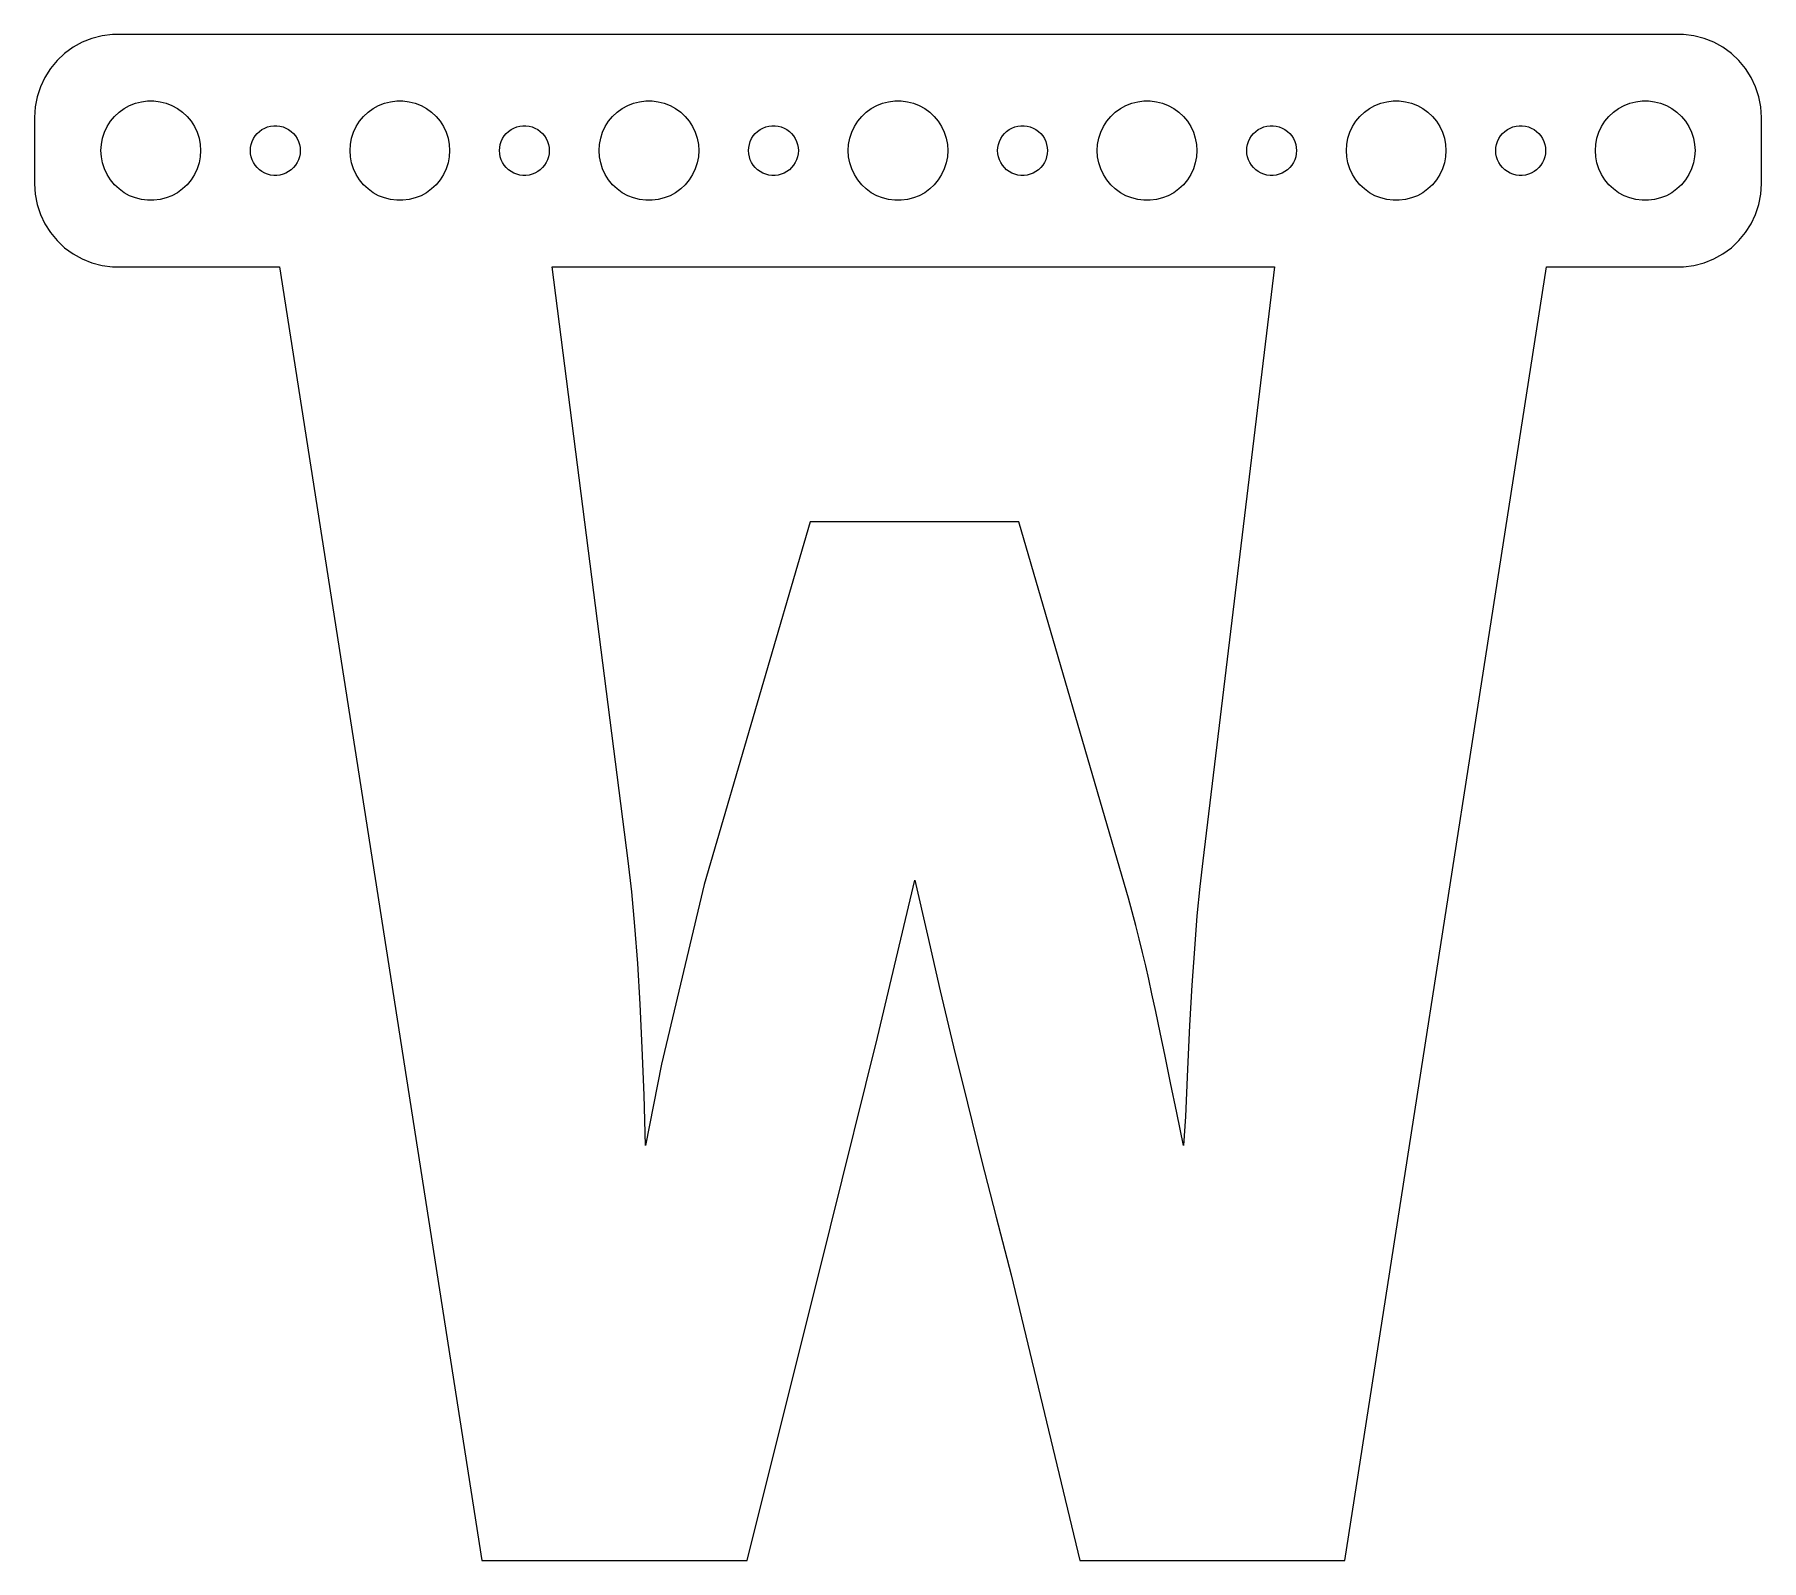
# Model space of a CAD drawing. Header units: metres. Extents: x -52 to 52, y -85 to 7.
import ezdxf

# ---------------------------------------------------------------- set-up
doc = ezdxf.new("R2010")
doc.units = ezdxf.units.M

msp = doc.modelspace()

# ---------------------------------------------------------------- linework, layer by layer
for p, q in [((-49.1289, 6.52412), (-49.6791, 6.22163)), ((-48.5451, 6.75528), (-49.1289, 6.52412)), ((-47.9369, 6.91142), (-48.5451, 6.75528)), ((-47.3139, 6.99013), (-47.9369, 6.91142)), ((47.3139, 6.99013), (-47.3139, 6.99013)), ((47.9369, 6.91142), (47.3139, 6.99013)), ((48.5451, 6.75528), (47.9369, 6.91142)), ((49.1289, 6.52412), (48.5451, 6.75528)), ((49.6791, 6.22163), (49.1289, 6.52412)), ((-50.6448, 5.42273), (-51.0451, 4.93892)), ((-50.1871, 5.85255), (-50.6448, 5.42273)), ((-49.6791, 6.22163), (-50.1871, 5.85255)), ((50.1871, 5.85255), (49.6791, 6.22163)), ((50.6448, 5.42273), (50.1871, 5.85255)), ((51.0451, 4.93892), (50.6448, 5.42273)), ((-51.3815, 4.40877), (-51.6489, 3.84062)), ((-51.0451, 4.93892), (-51.3815, 4.40877)), ((51.3815, 4.40877), (51.0451, 4.93892)), ((51.6489, 3.84062), (51.3815, 4.40877)), ((-51.8429, 3.24344), (-51.9606, 2.62666)), ((-51.6489, 3.84062), (-51.8429, 3.24344)), ((51.8429, 3.24344), (51.6489, 3.84062)), ((51.9606, 2.62666), (51.8429, 3.24344)), ((-51.9606, 2.62666), (-52, 2)), ((-47.1869, 2.05363), (-46.9123, 2.31154)), ((-46.9123, 2.31154), (-46.6075, 2.53297)), ((-46.6075, 2.53297), (-46.2773, 2.71448)), ((-46.2773, 2.71448), (-45.927, 2.85316)), ((-45.927, 2.85316), (-45.5621, 2.94685)), ((-45.5621, 2.94685), (-45.1884, 2.99408)), ((-45.1884, 2.99408), (-44.8116, 2.99408)), ((-44.8116, 2.99408), (-44.4379, 2.94685)), ((-44.4379, 2.94685), (-44.0729, 2.85316)), ((-44.0729, 2.85316), (-43.7227, 2.71448)), ((-43.7227, 2.71448), (-43.3925, 2.53297)), ((-43.3925, 2.53297), (-43.0877, 2.31154)), ((-43.0877, 2.31154), (-42.8131, 2.05363)), ((-32.1869, 2.05363), (-31.9123, 2.31154)), ((-31.9123, 2.31154), (-31.6075, 2.53297)), ((-31.6075, 2.53297), (-31.2773, 2.71448)), ((-31.2773, 2.71448), (-30.927, 2.85316)), ((-30.927, 2.85316), (-30.5621, 2.94685)), ((-30.5621, 2.94685), (-30.1884, 2.99408)), ((-30.1884, 2.99408), (-29.8116, 2.99408)), ((-29.8116, 2.99408), (-29.4379, 2.94685)), ((-29.4379, 2.94685), (-29.0729, 2.85316)), ((-29.0729, 2.85316), (-28.7227, 2.71448)), ((-28.7227, 2.71448), (-28.3925, 2.53297)), ((-28.3925, 2.53297), (-28.0877, 2.31154)), ((-28.0877, 2.31154), (-27.8131, 2.05363)), ((-17.1869, 2.05363), (-16.9123, 2.31154)), ((-16.9123, 2.31154), (-16.6075, 2.53297)), ((-16.6075, 2.53297), (-16.2773, 2.71448)), ((-16.2773, 2.71448), (-15.927, 2.85316)), ((-15.927, 2.85316), (-15.5621, 2.94685)), ((-15.5621, 2.94685), (-15.1884, 2.99408)), ((-15.1884, 2.99408), (-14.8116, 2.99408)), ((-14.8116, 2.99408), (-14.4379, 2.94685)), ((-14.4379, 2.94685), (-14.0729, 2.85316)), ((-14.0729, 2.85316), (-13.7227, 2.71448)), ((-13.7227, 2.71448), (-13.3925, 2.53297)), ((-13.3925, 2.53297), (-13.0877, 2.31154)), ((-13.0877, 2.31154), (-12.8131, 2.05363)), ((-2.1869, 2.05363), (-1.91226, 2.31154)), ((-1.91226, 2.31154), (-1.60747, 2.53297)), ((-1.60747, 2.53297), (-1.27733, 2.71448)), ((-1.27733, 2.71448), (-0.927048, 2.85316)), ((-0.927048, 2.85316), (-0.562134, 2.94685)), ((-0.562134, 2.94685), (-0.18837, 2.99408)), ((-0.18837, 2.99408), (0.18837, 2.99408)), ((0.18837, 2.99408), (0.562134, 2.94685)), ((0.562134, 2.94685), (0.927048, 2.85316)), ((0.927048, 2.85316), (1.27733, 2.71448)), ((1.27733, 2.71448), (1.60747, 2.53297)), ((1.60747, 2.53297), (1.91226, 2.31154)), ((1.91226, 2.31154), (2.1869, 2.05363)), ((12.8131, 2.05363), (13.0877, 2.31154)), ((13.0877, 2.31154), (13.3925, 2.53297)), ((13.3925, 2.53297), (13.7227, 2.71448)), ((13.7227, 2.71448), (14.0729, 2.85316)), ((14.0729, 2.85316), (14.4379, 2.94685)), ((14.4379, 2.94685), (14.8116, 2.99408)), ((14.8116, 2.99408), (15.1884, 2.99408)), ((15.1884, 2.99408), (15.5621, 2.94685)), ((15.5621, 2.94685), (15.927, 2.85316)), ((15.927, 2.85316), (16.2773, 2.71448)), ((16.2773, 2.71448), (16.6075, 2.53297)), ((16.6075, 2.53297), (16.9123, 2.31154)), ((16.9123, 2.31154), (17.1869, 2.05363)), ((27.8131, 2.05363), (28.0877, 2.31154)), ((28.0877, 2.31154), (28.3925, 2.53297)), ((28.3925, 2.53297), (28.7227, 2.71448)), ((28.7227, 2.71448), (29.0729, 2.85316)), ((29.0729, 2.85316), (29.4379, 2.94685)), ((29.4379, 2.94685), (29.8116, 2.99408)), ((29.8116, 2.99408), (30.1884, 2.99408)), ((30.1884, 2.99408), (30.5621, 2.94685)), ((30.5621, 2.94685), (30.927, 2.85316)), ((30.927, 2.85316), (31.2773, 2.71448)), ((31.2773, 2.71448), (31.6075, 2.53297)), ((31.6075, 2.53297), (31.9123, 2.31154)), ((31.9123, 2.31154), (32.1869, 2.05363)), ((42.8131, 2.05363), (43.0877, 2.31154)), ((43.0877, 2.31154), (43.3925, 2.53297)), ((43.3925, 2.53297), (43.7227, 2.71448)), ((43.7227, 2.71448), (44.0729, 2.85316)), ((44.0729, 2.85316), (44.4379, 2.94685)), ((44.4379, 2.94685), (44.8116, 2.99408)), ((44.8116, 2.99408), (45.1884, 2.99408)), ((45.1884, 2.99408), (45.5621, 2.94685)), ((45.5621, 2.94685), (45.927, 2.85316)), ((45.927, 2.85316), (46.2773, 2.71448)), ((46.2773, 2.71448), (46.6075, 2.53297)), ((46.6075, 2.53297), (46.9123, 2.31154)), ((46.9123, 2.31154), (47.1869, 2.05363)), ((52, 2), (51.9606, 2.62666)), ((-52, 2), (-52, -2)), ((-47.9057, 0.746063), (-47.7893, 1.10437)), ((-47.7893, 1.10437), (-47.6289, 1.44525)), ((-47.6289, 1.44525), (-47.427, 1.76335)), ((-47.427, 1.76335), (-47.1869, 2.05363)), ((-42.8131, 2.05363), (-42.5729, 1.76335)), ((-42.5729, 1.76335), (-42.3711, 1.44525)), ((-42.3711, 1.44525), (-42.2107, 1.10437)), ((-42.2107, 1.10437), (-42.0942, 0.746063)), ((-38.5934, 1.02681), (-38.4561, 1.15576)), ((-38.4561, 1.15576), (-38.3037, 1.26648)), ((-38.3037, 1.26648), (-38.1387, 1.35724)), ((-38.1387, 1.35724), (-37.9635, 1.42657)), ((-37.9635, 1.42657), (-37.7811, 1.47342)), ((-37.7811, 1.47342), (-37.5942, 1.49704)), ((-37.5942, 1.49704), (-37.4058, 1.49704)), ((-37.4058, 1.49704), (-37.2189, 1.47342)), ((-37.2189, 1.47342), (-37.0365, 1.42657)), ((-37.0365, 1.42657), (-36.8613, 1.35724)), ((-36.8613, 1.35724), (-36.6963, 1.26648)), ((-36.6963, 1.26648), (-36.5439, 1.15576)), ((-36.5439, 1.15576), (-36.4065, 1.02681)), ((-32.9057, 0.746063), (-32.7893, 1.10437)), ((-32.7893, 1.10437), (-32.6289, 1.44525)), ((-32.6289, 1.44525), (-32.427, 1.76335)), ((-32.427, 1.76335), (-32.1869, 2.05363)), ((-27.8131, 2.05363), (-27.5729, 1.76335)), ((-27.5729, 1.76335), (-27.3711, 1.44525)), ((-27.3711, 1.44525), (-27.2107, 1.10437)), ((-27.2107, 1.10437), (-27.0942, 0.746063)), ((-23.5934, 1.02681), (-23.4561, 1.15576)), ((-23.4561, 1.15576), (-23.3037, 1.26648)), ((-23.3037, 1.26648), (-23.1387, 1.35724)), ((-23.1387, 1.35724), (-22.9635, 1.42657)), ((-22.9635, 1.42657), (-22.7811, 1.47342)), ((-22.7811, 1.47342), (-22.5942, 1.49704)), ((-22.5942, 1.49704), (-22.4058, 1.49704)), ((-22.4058, 1.49704), (-22.2189, 1.47342)), ((-22.2189, 1.47342), (-22.0365, 1.42657)), ((-22.0365, 1.42657), (-21.8613, 1.35724)), ((-21.8613, 1.35724), (-21.6963, 1.26648)), ((-21.6963, 1.26648), (-21.5439, 1.15576)), ((-21.5439, 1.15576), (-21.4065, 1.02681)), ((-17.9057, 0.746063), (-17.7893, 1.10437)), ((-17.7893, 1.10437), (-17.6289, 1.44525)), ((-17.6289, 1.44525), (-17.427, 1.76335)), ((-17.427, 1.76335), (-17.1869, 2.05363)), ((-12.8131, 2.05363), (-12.5729, 1.76335)), ((-12.5729, 1.76335), (-12.3711, 1.44525)), ((-12.3711, 1.44525), (-12.2107, 1.10437)), ((-12.2107, 1.10437), (-12.0942, 0.746063)), ((-8.59344, 1.02681), (-8.45613, 1.15576)), ((-8.45613, 1.15576), (-8.30373, 1.26648)), ((-8.30373, 1.26648), (-8.13866, 1.35724)), ((-8.13866, 1.35724), (-7.96352, 1.42657)), ((-7.96352, 1.42657), (-7.78107, 1.47342)), ((-7.78107, 1.47342), (-7.59418, 1.49704)), ((-7.59418, 1.49704), (-7.40581, 1.49704)), ((-7.40581, 1.49704), (-7.21892, 1.47342)), ((-7.21892, 1.47342), (-7.03647, 1.42657)), ((-7.03647, 1.42657), (-6.86133, 1.35724)), ((-6.86133, 1.35724), (-6.69626, 1.26648)), ((-6.69626, 1.26648), (-6.54385, 1.15576)), ((-6.54385, 1.15576), (-6.40654, 1.02681)), ((-2.90575, 0.746063), (-2.78932, 1.10437)), ((-2.78932, 1.10437), (-2.62891, 1.44525)), ((-2.62891, 1.44525), (-2.42705, 1.76335)), ((-2.42705, 1.76335), (-2.1869, 2.05363)), ((2.1869, 2.05363), (2.42705, 1.76335)), ((2.42705, 1.76335), (2.62891, 1.44525)), ((2.62891, 1.44525), (2.78932, 1.10437)), ((2.78932, 1.10437), (2.90575, 0.746063)), ((6.40654, 1.02681), (6.54385, 1.15576)), ((6.54385, 1.15576), (6.69626, 1.26648)), ((6.69626, 1.26648), (6.86133, 1.35724)), ((6.86133, 1.35724), (7.03647, 1.42657)), ((7.03647, 1.42657), (7.21892, 1.47342)), ((7.21892, 1.47342), (7.40581, 1.49704)), ((7.40581, 1.49704), (7.59418, 1.49704)), ((7.59418, 1.49704), (7.78107, 1.47342)), ((7.78107, 1.47342), (7.96352, 1.42657)), ((7.96352, 1.42657), (8.13866, 1.35724)), ((8.13866, 1.35724), (8.30373, 1.26648)), ((8.30373, 1.26648), (8.45613, 1.15576)), ((8.45613, 1.15576), (8.59344, 1.02681)), ((12.0942, 0.746063), (12.2107, 1.10437)), ((12.2107, 1.10437), (12.3711, 1.44525)), ((12.3711, 1.44525), (12.5729, 1.76335)), ((12.5729, 1.76335), (12.8131, 2.05363)), ((17.1869, 2.05363), (17.427, 1.76335)), ((17.427, 1.76335), (17.6289, 1.44525)), ((17.6289, 1.44525), (17.7893, 1.10437)), ((17.7893, 1.10437), (17.9057, 0.746063)), ((21.4065, 1.02681), (21.5439, 1.15576)), ((21.5439, 1.15576), (21.6963, 1.26648)), ((21.6963, 1.26648), (21.8613, 1.35724)), ((21.8613, 1.35724), (22.0365, 1.42657)), ((22.0365, 1.42657), (22.2189, 1.47342)), ((22.2189, 1.47342), (22.4058, 1.49704)), ((22.4058, 1.49704), (22.5942, 1.49704)), ((22.5942, 1.49704), (22.7811, 1.47342)), ((22.7811, 1.47342), (22.9635, 1.42657)), ((22.9635, 1.42657), (23.1387, 1.35724)), ((23.1387, 1.35724), (23.3037, 1.26648)), ((23.3037, 1.26648), (23.4561, 1.15576)), ((23.4561, 1.15576), (23.5934, 1.02681)), ((27.0942, 0.746063), (27.2107, 1.10437)), ((27.2107, 1.10437), (27.3711, 1.44525)), ((27.3711, 1.44525), (27.5729, 1.76335)), ((27.5729, 1.76335), (27.8131, 2.05363)), ((32.1869, 2.05363), (32.427, 1.76335)), ((32.427, 1.76335), (32.6289, 1.44525)), ((32.6289, 1.44525), (32.7893, 1.10437)), ((32.7893, 1.10437), (32.9057, 0.746063)), ((36.4065, 1.02681), (36.5439, 1.15576)), ((36.5439, 1.15576), (36.6963, 1.26648)), ((36.6963, 1.26648), (36.8613, 1.35724)), ((36.8613, 1.35724), (37.0365, 1.42657)), ((37.0365, 1.42657), (37.2189, 1.47342)), ((37.2189, 1.47342), (37.4058, 1.49704)), ((37.4058, 1.49704), (37.5942, 1.49704)), ((37.5942, 1.49704), (37.7811, 1.47342)), ((37.7811, 1.47342), (37.9635, 1.42657)), ((37.9635, 1.42657), (38.1387, 1.35724)), ((38.1387, 1.35724), (38.3037, 1.26648)), ((38.3037, 1.26648), (38.4561, 1.15576)), ((38.4561, 1.15576), (38.5934, 1.02681)), ((42.0942, 0.746063), (42.2107, 1.10437)), ((42.2107, 1.10437), (42.3711, 1.44525)), ((42.3711, 1.44525), (42.5729, 1.76335)), ((42.5729, 1.76335), (42.8131, 2.05363)), ((47.1869, 2.05363), (47.427, 1.76335)), ((47.427, 1.76335), (47.6289, 1.44525)), ((47.6289, 1.44525), (47.7893, 1.10437)), ((47.7893, 1.10437), (47.9057, 0.746063)), ((52, -2), (52, 2)), ((-48, 0), (-47.9763, 0.375992)), ((-47.9763, -0.375992), (-48, 0)), ((-47.9763, 0.375992), (-47.9057, 0.746063)), ((-42.0942, 0.746063), (-42.0237, 0.375992)), ((-42.0237, 0.375992), (-42, 0)), ((-42, 0), (-42.0237, -0.375992)), ((-39, 0), (-38.9882, 0.187988)), ((-38.9882, -0.187988), (-39, 0)), ((-38.9882, 0.187988), (-38.9529, 0.373032)), ((-38.9529, 0.373032), (-38.8947, 0.552185)), ((-38.8947, 0.552185), (-38.8145, 0.722626)), ((-38.8145, 0.722626), (-38.7135, 0.881668)), ((-38.7135, 0.881668), (-38.5934, 1.02681)), ((-36.4065, 1.02681), (-36.2865, 0.881668)), ((-36.2865, 0.881668), (-36.1855, 0.722626)), ((-36.1855, 0.722626), (-36.1053, 0.552185)), ((-36.1053, 0.552185), (-36.0471, 0.373032)), ((-36.0471, 0.373032), (-36.0118, 0.187988)), ((-36.0118, 0.187988), (-36, 0)), ((-36, 0), (-36.0118, -0.187988)), ((-33, 0), (-32.9763, 0.375992)), ((-32.9763, -0.375992), (-33, 0)), ((-32.9763, 0.375992), (-32.9057, 0.746063)), ((-27.0942, 0.746063), (-27.0237, 0.375992)), ((-27.0237, 0.375992), (-27, 0)), ((-27, 0), (-27.0237, -0.375992)), ((-24, 0), (-23.9882, 0.187988)), ((-23.9882, -0.187988), (-24, 0)), ((-23.9882, 0.187988), (-23.9529, 0.373032)), ((-23.9529, 0.373032), (-23.8947, 0.552185)), ((-23.8947, 0.552185), (-23.8145, 0.722626)), ((-23.8145, 0.722626), (-23.7135, 0.881668)), ((-23.7135, 0.881668), (-23.5934, 1.02681)), ((-21.4065, 1.02681), (-21.2865, 0.881668)), ((-21.2865, 0.881668), (-21.1855, 0.722626)), ((-21.1855, 0.722626), (-21.1053, 0.552185)), ((-21.1053, 0.552185), (-21.0471, 0.373032)), ((-21.0471, 0.373032), (-21.0118, 0.187988)), ((-21.0118, 0.187988), (-21, 0)), ((-21, 0), (-21.0118, -0.187988)), ((-18, 0), (-17.9763, 0.375992)), ((-17.9763, -0.375992), (-18, 0)), ((-17.9763, 0.375992), (-17.9057, 0.746063)), ((-12.0942, 0.746063), (-12.0237, 0.375992)), ((-12.0237, 0.375992), (-12, 0)), ((-12, 0), (-12.0237, -0.375992)), ((-9, 0), (-8.98816, 0.187988)), ((-8.98816, -0.187988), (-9, 0)), ((-8.98816, 0.187988), (-8.95287, 0.373032)), ((-8.95287, 0.373032), (-8.89465, 0.552185)), ((-8.89465, 0.552185), (-8.81445, 0.722626)), ((-8.81445, 0.722626), (-8.71352, 0.881668)), ((-8.71352, 0.881668), (-8.59344, 1.02681)), ((-6.40654, 1.02681), (-6.28647, 0.881668)), ((-6.28647, 0.881668), (-6.18553, 0.722626)), ((-6.18553, 0.722626), (-6.10533, 0.552185)), ((-6.10533, 0.552185), (-6.04712, 0.373032)), ((-6.04712, 0.373032), (-6.01183, 0.187988)), ((-6.01183, 0.187988), (-6, 0)), ((-6, 0), (-6.01183, -0.187988)), ((-3, 0), (-2.97633, 0.375992)), ((-2.97633, -0.375992), (-3, 0)), ((-2.97633, 0.375992), (-2.90575, 0.746063)), ((2.90575, 0.746063), (2.97633, 0.375992)), ((2.97633, 0.375992), (3, 0)), ((3, 0), (2.97633, -0.375992)), ((6, 0), (6.01183, 0.187988)), ((6.01183, -0.187988), (6, 0)), ((6.01183, 0.187988), (6.04712, 0.373032)), ((6.04712, 0.373032), (6.10533, 0.552185)), ((6.10533, 0.552185), (6.18553, 0.722626)), ((6.18553, 0.722626), (6.28647, 0.881668)), ((6.28647, 0.881668), (6.40654, 1.02681)), ((8.59344, 1.02681), (8.71352, 0.881668)), ((8.71352, 0.881668), (8.81445, 0.722626)), ((8.81445, 0.722626), (8.89465, 0.552185)), ((8.89465, 0.552185), (8.95287, 0.373032)), ((8.95287, 0.373032), (8.98816, 0.187988)), ((8.98816, 0.187988), (9, 0)), ((9, 0), (8.98816, -0.187988)), ((12, 0), (12.0237, 0.375992)), ((12.0237, -0.375992), (12, 0)), ((12.0237, 0.375992), (12.0942, 0.746063)), ((17.9057, 0.746063), (17.9763, 0.375992)), ((17.9763, 0.375992), (18, 0)), ((18, 0), (17.9763, -0.375992)), ((21, 0), (21.0118, 0.187988)), ((21.0118, -0.187988), (21, 0)), ((21.0118, 0.187988), (21.0471, 0.373032)), ((21.0471, 0.373032), (21.1053, 0.552185)), ((21.1053, 0.552185), (21.1855, 0.722626)), ((21.1855, 0.722626), (21.2865, 0.881668)), ((21.2865, 0.881668), (21.4065, 1.02681)), ((23.5934, 1.02681), (23.7135, 0.881668)), ((23.7135, 0.881668), (23.8145, 0.722626)), ((23.8145, 0.722626), (23.8947, 0.552185)), ((23.8947, 0.552185), (23.9529, 0.373032)), ((23.9529, 0.373032), (23.9882, 0.187988)), ((23.9882, 0.187988), (24, 0)), ((24, 0), (23.9882, -0.187988)), ((27, 0), (27.0237, 0.375992)), ((27.0237, -0.375992), (27, 0)), ((27.0237, 0.375992), (27.0942, 0.746063)), ((32.9057, 0.746063), (32.9763, 0.375992)), ((32.9763, 0.375992), (33, 0)), ((33, 0), (32.9763, -0.375992)), ((36, 0), (36.0118, 0.187988)), ((36.0118, -0.187988), (36, 0)), ((36.0118, 0.187988), (36.0471, 0.373032)), ((36.0471, 0.373032), (36.1053, 0.552185)), ((36.1053, 0.552185), (36.1855, 0.722626)), ((36.1855, 0.722626), (36.2865, 0.881668)), ((36.2865, 0.881668), (36.4065, 1.02681)), ((38.5934, 1.02681), (38.7135, 0.881668)), ((38.7135, 0.881668), (38.8145, 0.722626)), ((38.8145, 0.722626), (38.8947, 0.552185)), ((38.8947, 0.552185), (38.9529, 0.373032)), ((38.9529, 0.373032), (38.9882, 0.187988)), ((38.9882, 0.187988), (39, 0)), ((39, 0), (38.9882, -0.187988)), ((42, 0), (42.0237, 0.375992)), ((42.0237, -0.375992), (42, 0)), ((42.0237, 0.375992), (42.0942, 0.746063)), ((47.9057, 0.746063), (47.9763, 0.375992)), ((47.9763, 0.375992), (48, 0)), ((48, 0), (47.9763, -0.375992)), ((-47.9057, -0.746063), (-47.9763, -0.375992)), ((-47.7893, -1.10437), (-47.9057, -0.746063)), ((-42.0942, -0.746063), (-42.2107, -1.10437)), ((-42.0237, -0.375992), (-42.0942, -0.746063)), ((-38.9529, -0.373032), (-38.9882, -0.187988)), ((-38.8947, -0.552185), (-38.9529, -0.373032)), ((-38.8145, -0.722626), (-38.8947, -0.552185)), ((-38.7135, -0.881668), (-38.8145, -0.722626)), ((-38.5934, -1.02681), (-38.7135, -0.881668)), ((-38.4561, -1.15576), (-38.5934, -1.02681)), ((-36.4065, -1.02681), (-36.5439, -1.15576)), ((-36.2865, -0.881668), (-36.4065, -1.02681)), ((-36.1855, -0.722626), (-36.2865, -0.881668)), ((-36.1053, -0.552185), (-36.1855, -0.722626)), ((-36.0471, -0.373032), (-36.1053, -0.552185)), ((-36.0118, -0.187988), (-36.0471, -0.373032)), ((-32.9057, -0.746063), (-32.9763, -0.375992)), ((-32.7893, -1.10437), (-32.9057, -0.746063)), ((-27.0942, -0.746063), (-27.2107, -1.10437)), ((-27.0237, -0.375992), (-27.0942, -0.746063)), ((-23.9529, -0.373032), (-23.9882, -0.187988)), ((-23.8947, -0.552185), (-23.9529, -0.373032)), ((-23.8145, -0.722626), (-23.8947, -0.552185)), ((-23.7135, -0.881668), (-23.8145, -0.722626)), ((-23.5934, -1.02681), (-23.7135, -0.881668)), ((-23.4561, -1.15576), (-23.5934, -1.02681)), ((-21.4065, -1.02681), (-21.5439, -1.15576)), ((-21.2865, -0.881668), (-21.4065, -1.02681)), ((-21.1855, -0.722626), (-21.2865, -0.881668)), ((-21.1053, -0.552185), (-21.1855, -0.722626)), ((-21.0471, -0.373032), (-21.1053, -0.552185)), ((-21.0118, -0.187988), (-21.0471, -0.373032)), ((-17.9057, -0.746063), (-17.9763, -0.375992)), ((-17.7893, -1.10437), (-17.9057, -0.746063)), ((-12.0942, -0.746063), (-12.2107, -1.10437)), ((-12.0237, -0.375992), (-12.0942, -0.746063)), ((-8.95287, -0.373032), (-8.98816, -0.187988)), ((-8.89465, -0.552185), (-8.95287, -0.373032)), ((-8.81445, -0.722626), (-8.89465, -0.552185)), ((-8.71352, -0.881668), (-8.81445, -0.722626)), ((-8.59344, -1.02681), (-8.71352, -0.881668)), ((-8.45613, -1.15576), (-8.59344, -1.02681)), ((-6.40654, -1.02681), (-6.54385, -1.15576)), ((-6.28647, -0.881668), (-6.40654, -1.02681)), ((-6.18553, -0.722626), (-6.28647, -0.881668)), ((-6.10533, -0.552185), (-6.18553, -0.722626)), ((-6.04712, -0.373032), (-6.10533, -0.552185)), ((-6.01183, -0.187988), (-6.04712, -0.373032)), ((-2.90575, -0.746063), (-2.97633, -0.375992)), ((-2.78932, -1.10437), (-2.90575, -0.746063)), ((2.90575, -0.746063), (2.78932, -1.10437)), ((2.97633, -0.375992), (2.90575, -0.746063)), ((6.04712, -0.373032), (6.01183, -0.187988)), ((6.10533, -0.552185), (6.04712, -0.373032)), ((6.18553, -0.722626), (6.10533, -0.552185)), ((6.28647, -0.881668), (6.18553, -0.722626)), ((6.40654, -1.02681), (6.28647, -0.881668)), ((6.54385, -1.15576), (6.40654, -1.02681)), ((8.59344, -1.02681), (8.45613, -1.15576)), ((8.71352, -0.881668), (8.59344, -1.02681)), ((8.81445, -0.722626), (8.71352, -0.881668)), ((8.89465, -0.552185), (8.81445, -0.722626)), ((8.95287, -0.373032), (8.89465, -0.552185)), ((8.98816, -0.187988), (8.95287, -0.373032)), ((12.0942, -0.746063), (12.0237, -0.375992)), ((12.2107, -1.10437), (12.0942, -0.746063)), ((17.9057, -0.746063), (17.7893, -1.10437)), ((17.9763, -0.375992), (17.9057, -0.746063)), ((21.0471, -0.373032), (21.0118, -0.187988)), ((21.1053, -0.552185), (21.0471, -0.373032)), ((21.1855, -0.722626), (21.1053, -0.552185)), ((21.2865, -0.881668), (21.1855, -0.722626)), ((21.4065, -1.02681), (21.2865, -0.881668)), ((21.5439, -1.15576), (21.4065, -1.02681)), ((23.5934, -1.02681), (23.4561, -1.15576)), ((23.7135, -0.881668), (23.5934, -1.02681)), ((23.8145, -0.722626), (23.7135, -0.881668)), ((23.8947, -0.552185), (23.8145, -0.722626)), ((23.9529, -0.373032), (23.8947, -0.552185)), ((23.9882, -0.187988), (23.9529, -0.373032)), ((27.0942, -0.746063), (27.0237, -0.375992)), ((27.2107, -1.10437), (27.0942, -0.746063)), ((32.9057, -0.746063), (32.7893, -1.10437)), ((32.9763, -0.375992), (32.9057, -0.746063)), ((36.0471, -0.373032), (36.0118, -0.187988)), ((36.1053, -0.552185), (36.0471, -0.373032)), ((36.1855, -0.722626), (36.1053, -0.552185)), ((36.2865, -0.881668), (36.1855, -0.722626)), ((36.4065, -1.02681), (36.2865, -0.881668)), ((36.5439, -1.15576), (36.4065, -1.02681)), ((38.5934, -1.02681), (38.4561, -1.15576)), ((38.7135, -0.881668), (38.5934, -1.02681)), ((38.8145, -0.722626), (38.7135, -0.881668)), ((38.8947, -0.552185), (38.8145, -0.722626)), ((38.9529, -0.373032), (38.8947, -0.552185)), ((38.9882, -0.187988), (38.9529, -0.373032)), ((42.0942, -0.746063), (42.0237, -0.375992)), ((42.2107, -1.10437), (42.0942, -0.746063)), ((47.9057, -0.746063), (47.7893, -1.10437)), ((47.9763, -0.375992), (47.9057, -0.746063)), ((-52, -2), (-51.9606, -2.62666)), ((-47.6289, -1.44525), (-47.7893, -1.10437)), ((-47.427, -1.76335), (-47.6289, -1.44525)), ((-47.1869, -2.05363), (-47.427, -1.76335)), ((-46.9123, -2.31154), (-47.1869, -2.05363)), ((-42.8131, -2.05363), (-43.0877, -2.31154)), ((-42.5729, -1.76335), (-42.8131, -2.05363)), ((-42.3711, -1.44525), (-42.5729, -1.76335)), ((-42.2107, -1.10437), (-42.3711, -1.44525)), ((-38.3037, -1.26648), (-38.4561, -1.15576)), ((-38.1387, -1.35724), (-38.3037, -1.26648)), ((-37.9635, -1.42657), (-38.1387, -1.35724)), ((-37.7811, -1.47342), (-37.9635, -1.42657)), ((-37.5942, -1.49704), (-37.7811, -1.47342)), ((-37.4058, -1.49704), (-37.5942, -1.49704)), ((-37.2189, -1.47342), (-37.4058, -1.49704)), ((-37.0365, -1.42657), (-37.2189, -1.47342)), ((-36.8613, -1.35724), (-37.0365, -1.42657)), ((-36.6963, -1.26648), (-36.8613, -1.35724)), ((-36.5439, -1.15576), (-36.6963, -1.26648)), ((-32.6289, -1.44525), (-32.7893, -1.10437)), ((-32.427, -1.76335), (-32.6289, -1.44525)), ((-32.1869, -2.05363), (-32.427, -1.76335)), ((-31.9123, -2.31154), (-32.1869, -2.05363)), ((-27.8131, -2.05363), (-28.0877, -2.31154)), ((-27.5729, -1.76335), (-27.8131, -2.05363)), ((-27.3711, -1.44525), (-27.5729, -1.76335)), ((-27.2107, -1.10437), (-27.3711, -1.44525)), ((-23.3037, -1.26648), (-23.4561, -1.15576)), ((-23.1387, -1.35724), (-23.3037, -1.26648)), ((-22.9635, -1.42657), (-23.1387, -1.35724)), ((-22.7811, -1.47342), (-22.9635, -1.42657)), ((-22.5942, -1.49704), (-22.7811, -1.47342)), ((-22.4058, -1.49704), (-22.5942, -1.49704)), ((-22.2189, -1.47342), (-22.4058, -1.49704)), ((-22.0365, -1.42657), (-22.2189, -1.47342)), ((-21.8613, -1.35724), (-22.0365, -1.42657)), ((-21.6963, -1.26648), (-21.8613, -1.35724)), ((-21.5439, -1.15576), (-21.6963, -1.26648)), ((-17.6289, -1.44525), (-17.7893, -1.10437)), ((-17.427, -1.76335), (-17.6289, -1.44525)), ((-17.1869, -2.05363), (-17.427, -1.76335)), ((-16.9123, -2.31154), (-17.1869, -2.05363)), ((-12.8131, -2.05363), (-13.0877, -2.31154)), ((-12.5729, -1.76335), (-12.8131, -2.05363)), ((-12.3711, -1.44525), (-12.5729, -1.76335)), ((-12.2107, -1.10437), (-12.3711, -1.44525)), ((-8.30373, -1.26648), (-8.45613, -1.15576)), ((-8.13866, -1.35724), (-8.30373, -1.26648)), ((-7.96352, -1.42657), (-8.13866, -1.35724)), ((-7.78107, -1.47342), (-7.96352, -1.42657)), ((-7.59418, -1.49704), (-7.78107, -1.47342)), ((-7.40581, -1.49704), (-7.59418, -1.49704)), ((-7.21892, -1.47342), (-7.40581, -1.49704)), ((-7.03647, -1.42657), (-7.21892, -1.47342)), ((-6.86133, -1.35724), (-7.03647, -1.42657)), ((-6.69626, -1.26648), (-6.86133, -1.35724)), ((-6.54385, -1.15576), (-6.69626, -1.26648)), ((-2.62891, -1.44525), (-2.78932, -1.10437)), ((-2.42705, -1.76335), (-2.62891, -1.44525)), ((-2.1869, -2.05363), (-2.42705, -1.76335)), ((-1.91226, -2.31154), (-2.1869, -2.05363)), ((2.1869, -2.05363), (1.91226, -2.31154)), ((2.42705, -1.76335), (2.1869, -2.05363)), ((2.62891, -1.44525), (2.42705, -1.76335)), ((2.78932, -1.10437), (2.62891, -1.44525)), ((6.69626, -1.26648), (6.54385, -1.15576)), ((6.86133, -1.35724), (6.69626, -1.26648)), ((7.03647, -1.42657), (6.86133, -1.35724)), ((7.21892, -1.47342), (7.03647, -1.42657)), ((7.40581, -1.49704), (7.21892, -1.47342)), ((7.59418, -1.49704), (7.40581, -1.49704)), ((7.78107, -1.47342), (7.59418, -1.49704)), ((7.96352, -1.42657), (7.78107, -1.47342)), ((8.13866, -1.35724), (7.96352, -1.42657)), ((8.30373, -1.26648), (8.13866, -1.35724)), ((8.45613, -1.15576), (8.30373, -1.26648)), ((12.3711, -1.44525), (12.2107, -1.10437)), ((12.5729, -1.76335), (12.3711, -1.44525)), ((12.8131, -2.05363), (12.5729, -1.76335)), ((13.0877, -2.31154), (12.8131, -2.05363)), ((17.1869, -2.05363), (16.9123, -2.31154)), ((17.427, -1.76335), (17.1869, -2.05363)), ((17.6289, -1.44525), (17.427, -1.76335)), ((17.7893, -1.10437), (17.6289, -1.44525)), ((21.6963, -1.26648), (21.5439, -1.15576)), ((21.8613, -1.35724), (21.6963, -1.26648)), ((22.0365, -1.42657), (21.8613, -1.35724)), ((22.2189, -1.47342), (22.0365, -1.42657)), ((22.4058, -1.49704), (22.2189, -1.47342)), ((22.5942, -1.49704), (22.4058, -1.49704)), ((22.7811, -1.47342), (22.5942, -1.49704)), ((22.9635, -1.42657), (22.7811, -1.47342)), ((23.1387, -1.35724), (22.9635, -1.42657)), ((23.3037, -1.26648), (23.1387, -1.35724)), ((23.4561, -1.15576), (23.3037, -1.26648)), ((27.3711, -1.44525), (27.2107, -1.10437)), ((27.5729, -1.76335), (27.3711, -1.44525)), ((27.8131, -2.05363), (27.5729, -1.76335)), ((28.0877, -2.31154), (27.8131, -2.05363)), ((32.1869, -2.05363), (31.9123, -2.31154)), ((32.427, -1.76335), (32.1869, -2.05363)), ((32.6289, -1.44525), (32.427, -1.76335)), ((32.7893, -1.10437), (32.6289, -1.44525)), ((36.6963, -1.26648), (36.5439, -1.15576)), ((36.8613, -1.35724), (36.6963, -1.26648)), ((37.0365, -1.42657), (36.8613, -1.35724)), ((37.2189, -1.47342), (37.0365, -1.42657)), ((37.4058, -1.49704), (37.2189, -1.47342)), ((37.5942, -1.49704), (37.4058, -1.49704)), ((37.7811, -1.47342), (37.5942, -1.49704)), ((37.9635, -1.42657), (37.7811, -1.47342)), ((38.1387, -1.35724), (37.9635, -1.42657)), ((38.3037, -1.26648), (38.1387, -1.35724)), ((38.4561, -1.15576), (38.3037, -1.26648)), ((42.3711, -1.44525), (42.2107, -1.10437)), ((42.5729, -1.76335), (42.3711, -1.44525)), ((42.8131, -2.05363), (42.5729, -1.76335)), ((43.0877, -2.31154), (42.8131, -2.05363)), ((47.1869, -2.05363), (46.9123, -2.31154)), ((47.427, -1.76335), (47.1869, -2.05363)), ((47.6289, -1.44525), (47.427, -1.76335)), ((47.7893, -1.10437), (47.6289, -1.44525)), ((51.9606, -2.62666), (52, -2)), ((-51.9606, -2.62666), (-51.8429, -3.24344)), ((-46.6075, -2.53297), (-46.9123, -2.31154)), ((-46.2773, -2.71448), (-46.6075, -2.53297)), ((-45.927, -2.85316), (-46.2773, -2.71448)), ((-45.5621, -2.94685), (-45.927, -2.85316)), ((-45.1884, -2.99408), (-45.5621, -2.94685)), ((-44.8116, -2.99408), (-45.1884, -2.99408)), ((-44.4379, -2.94685), (-44.8116, -2.99408)), ((-44.0729, -2.85316), (-44.4379, -2.94685)), ((-43.7227, -2.71448), (-44.0729, -2.85316)), ((-43.3925, -2.53297), (-43.7227, -2.71448)), ((-43.0877, -2.31154), (-43.3925, -2.53297)), ((-31.6075, -2.53297), (-31.9123, -2.31154)), ((-31.2773, -2.71448), (-31.6075, -2.53297)), ((-30.927, -2.85316), (-31.2773, -2.71448)), ((-30.5621, -2.94685), (-30.927, -2.85316)), ((-30.1884, -2.99408), (-30.5621, -2.94685)), ((-29.8116, -2.99408), (-30.1884, -2.99408)), ((-29.4379, -2.94685), (-29.8116, -2.99408)), ((-29.0729, -2.85316), (-29.4379, -2.94685)), ((-28.7227, -2.71448), (-29.0729, -2.85316)), ((-28.3925, -2.53297), (-28.7227, -2.71448)), ((-28.0877, -2.31154), (-28.3925, -2.53297)), ((-16.6075, -2.53297), (-16.9123, -2.31154)), ((-16.2773, -2.71448), (-16.6075, -2.53297)), ((-15.927, -2.85316), (-16.2773, -2.71448)), ((-15.5621, -2.94685), (-15.927, -2.85316)), ((-15.1884, -2.99408), (-15.5621, -2.94685)), ((-14.8116, -2.99408), (-15.1884, -2.99408)), ((-14.4379, -2.94685), (-14.8116, -2.99408)), ((-14.0729, -2.85316), (-14.4379, -2.94685)), ((-13.7227, -2.71448), (-14.0729, -2.85316)), ((-13.3925, -2.53297), (-13.7227, -2.71448)), ((-13.0877, -2.31154), (-13.3925, -2.53297)), ((-1.60747, -2.53297), (-1.91226, -2.31154)), ((-1.27733, -2.71448), (-1.60747, -2.53297)), ((-0.927048, -2.85316), (-1.27733, -2.71448)), ((-0.562134, -2.94685), (-0.927048, -2.85316)), ((-0.18837, -2.99408), (-0.562134, -2.94685)), ((0.18837, -2.99408), (-0.18837, -2.99408)), ((0.562134, -2.94685), (0.18837, -2.99408)), ((0.927048, -2.85316), (0.562134, -2.94685)), ((1.27733, -2.71448), (0.927048, -2.85316)), ((1.60747, -2.53297), (1.27733, -2.71448)), ((1.91226, -2.31154), (1.60747, -2.53297)), ((13.3925, -2.53297), (13.0877, -2.31154)), ((13.7227, -2.71448), (13.3925, -2.53297)), ((14.0729, -2.85316), (13.7227, -2.71448)), ((14.4379, -2.94685), (14.0729, -2.85316)), ((14.8116, -2.99408), (14.4379, -2.94685)), ((15.1884, -2.99408), (14.8116, -2.99408)), ((15.5621, -2.94685), (15.1884, -2.99408)), ((15.927, -2.85316), (15.5621, -2.94685)), ((16.2773, -2.71448), (15.927, -2.85316)), ((16.6075, -2.53297), (16.2773, -2.71448)), ((16.9123, -2.31154), (16.6075, -2.53297)), ((28.3925, -2.53297), (28.0877, -2.31154)), ((28.7227, -2.71448), (28.3925, -2.53297)), ((29.0729, -2.85316), (28.7227, -2.71448)), ((29.4379, -2.94685), (29.0729, -2.85316)), ((29.8116, -2.99408), (29.4379, -2.94685)), ((30.1884, -2.99408), (29.8116, -2.99408)), ((30.5621, -2.94685), (30.1884, -2.99408)), ((30.927, -2.85316), (30.5621, -2.94685)), ((31.2773, -2.71448), (30.927, -2.85316)), ((31.6075, -2.53297), (31.2773, -2.71448)), ((31.9123, -2.31154), (31.6075, -2.53297)), ((43.3925, -2.53297), (43.0877, -2.31154)), ((43.7227, -2.71448), (43.3925, -2.53297)), ((44.0729, -2.85316), (43.7227, -2.71448)), ((44.4379, -2.94685), (44.0729, -2.85316)), ((44.8116, -2.99408), (44.4379, -2.94685)), ((45.1884, -2.99408), (44.8116, -2.99408)), ((45.5621, -2.94685), (45.1884, -2.99408)), ((45.927, -2.85316), (45.5621, -2.94685)), ((46.2773, -2.71448), (45.927, -2.85316)), ((46.6075, -2.53297), (46.2773, -2.71448)), ((46.9123, -2.31154), (46.6075, -2.53297)), ((51.8429, -3.24344), (51.9606, -2.62666)), ((-51.8429, -3.24344), (-51.6489, -3.84062)), ((-51.6489, -3.84062), (-51.3815, -4.40877)), ((51.3815, -4.40877), (51.6489, -3.84062)), ((51.6489, -3.84062), (51.8429, -3.24344)), ((-51.3815, -4.40877), (-51.0451, -4.93892)), ((-51.0451, -4.93892), (-50.6448, -5.42273)), ((50.6448, -5.42273), (51.0451, -4.93892)), ((51.0451, -4.93892), (51.3815, -4.40877)), ((-50.6448, -5.42273), (-50.1871, -5.85255)), ((-50.1871, -5.85255), (-49.6791, -6.22163)), ((-49.6791, -6.22163), (-49.1289, -6.52412)), ((49.1289, -6.52412), (49.6791, -6.22163)), ((49.6791, -6.22163), (50.1871, -5.85255)), ((50.1871, -5.85255), (50.6448, -5.42273)), ((-49.1289, -6.52412), (-48.5451, -6.75528)), ((-48.5451, -6.75528), (-47.9369, -6.91142)), ((-47.9369, -6.91142), (-47.3139, -6.99013)), ((-47.3139, -6.99013), (-37.256, -6.99013)), ((-37.256, -6.99013), (-25.0693, -84.9062)), ((-16.2429, -42.7747), (-20.8259, -6.99013)), ((-20.8259, -6.99013), (22.6762, -6.99013)), ((22.6762, -6.99013), (18.3513, -42.7747)), ((26.9194, -84.9062), (39.049, -6.99013)), ((39.049, -6.99013), (47.3139, -6.99013)), ((47.3139, -6.99013), (47.9369, -6.91142)), ((47.9369, -6.91142), (48.5451, -6.75528)), ((48.5451, -6.75528), (49.1289, -6.52412)), ((-5.29128, -22.3525), (-11.6696, -44.1911)), ((7.27055, -22.3525), (-5.29128, -22.3525)), ((13.6488, -44.1911), (7.27055, -22.3525)), ((-16.0325, -44.639), (-16.2429, -42.7747)), ((18.3513, -42.7747), (18.1726, -44.3194)), ((-15.8431, -46.6978), (-16.0325, -44.639)), ((-11.6696, -44.1911), (-14.246, -55.0145)), ((-1.23288, -53.4042), (1.0224, -43.9337)), ((1.0224, -43.9337), (1.77168, -47.2586)), ((13.8834, -45.0176), (13.6488, -44.1911)), ((18.1726, -44.3194), (18.0043, -46.0824)), ((14.1087, -45.84), (13.8834, -45.0176)), ((-15.6748, -48.9513), (-15.8431, -46.6978)), ((14.3249, -46.6585), (14.1087, -45.84)), ((14.5318, -47.4731), (14.3249, -46.6585)), ((18.0043, -46.0824), (17.8466, -48.0637)), ((1.77168, -47.2586), (2.54729, -50.6072)), ((14.7296, -48.2837), (14.5318, -47.4731)), ((14.9182, -49.0903), (14.7296, -48.2837)), ((17.8466, -48.0637), (17.6993, -50.2632)), ((-15.5276, -51.3993), (-15.6748, -48.9513)), ((15.0976, -49.893), (14.9182, -49.0903)), ((15.2904, -50.7838), (15.0976, -49.893)), ((2.54729, -50.6072), (3.34923, -53.9795)), ((15.5186, -51.8547), (15.2904, -50.7838)), ((17.6993, -50.2632), (17.5626, -52.681)), ((-15.4014, -54.0419), (-15.5276, -51.3993)), ((15.7823, -53.1057), (15.5186, -51.8547)), ((17.5626, -52.681), (17.4363, -55.317)), ((-15.2962, -56.8791), (-15.4014, -54.0419)), ((-4.06769, -64.8061), (-1.23288, -53.4042)), ((3.34923, -53.9795), (4.17749, -57.3755)), ((16.0814, -54.5368), (15.7823, -53.1057)), ((-14.246, -55.0145), (-15.2121, -59.9108)), ((16.416, -56.148), (16.0814, -54.5368)), ((16.786, -57.9393), (16.416, -56.148)), ((17.4363, -55.317), (17.3206, -58.1713)), ((-15.2121, -59.9108), (-15.2962, -56.8791)), ((4.17749, -57.3755), (5.03209, -60.7951)), ((17.1914, -59.9108), (16.786, -57.9393)), ((17.3206, -58.1713), (17.1914, -59.9108)), ((5.03209, -60.7951), (5.91301, -64.2385)), ((5.91301, -64.2385), (6.82025, -67.7055)), ((-9.09222, -84.9062), (-4.06769, -64.8061)), ((6.82025, -67.7055), (10.9433, -84.9062)), ((-25.0693, -84.9062), (-9.09222, -84.9062)), ((10.9433, -84.9062), (26.9194, -84.9062))]:
    msp.add_line(p, q)

doc.saveas('drawing.dxf')
